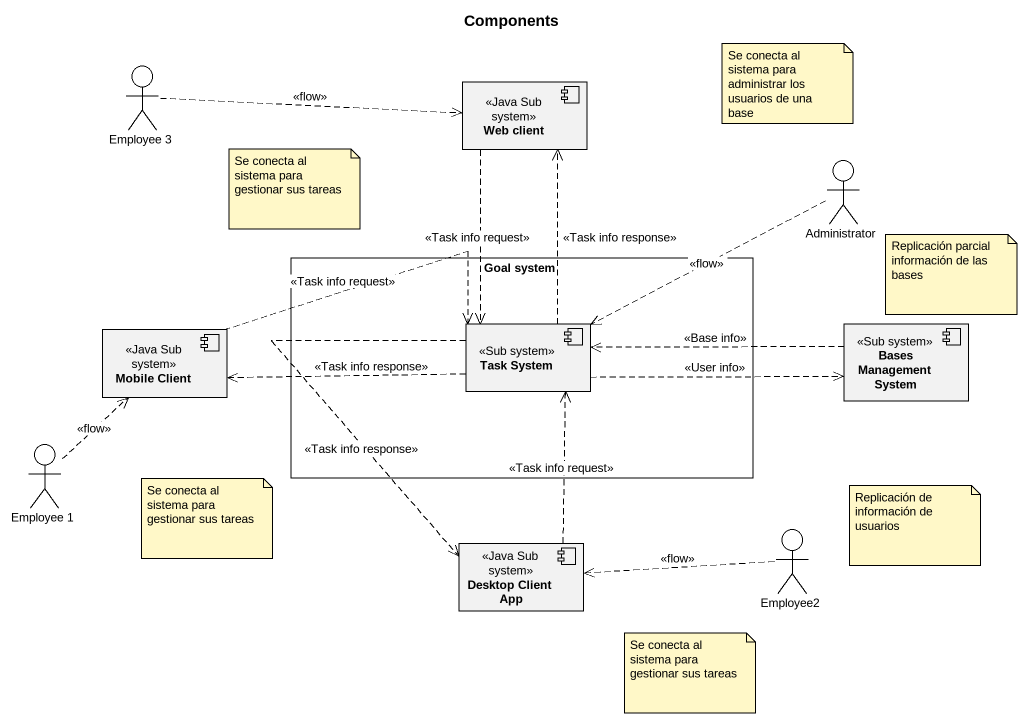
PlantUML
@startuml
title Components
actor "Employee 3" as Employee_3
component "Web client" as Web_client <<Java Sub system>>
actor Administrator
rectangle "Goal system" as Goal_system {
  component "Task System" as Task_System <<Sub system>>
}
component "Mobile Client" as Mobile_Client <<Java Sub system>>
component "Bases Management System" as Bases_Management_System <<Sub system>>
actor "Employee 1" as Employee_1
component "Desktop Client App" as Desktop_Client_App <<Java Sub system>>
actor Employee2
Employee_3 .right.> Web_client : <<flow>>
Web_client ..> Task_System : <<Task info request>>
Administrator .left.> Task_System : <<flow>>
Mobile_Client .right.> Task_System : <<Task info request>>
Task_System .up.> Web_client : <<Task info response>>
Task_System .left.> Mobile_Client : <<Task info response>>
Task_System .right.> Bases_Management_System : <<User info>>
Task_System ..> Desktop_Client_App : <<Task info response>>
Bases_Management_System .left.> Task_System : <<Base info>>
Employee_1 .up.> Mobile_Client : <<flow>>
Desktop_Client_App .up.> Task_System : <<Task info request>>
Employee2 .left.> Desktop_Client_App : <<flow>>
note as N1
  Se conecta al sistema para administrar los usuarios de una base
end note
note as N2
  Se conecta al sistema para gestionar sus tareas
end note
note as N3
  Replicación parcial información de las bases
end note
note as N4
  Se conecta al sistema para gestionar sus tareas
end note
note as N5
  Replicación de información de usuarios
end note
note as N6
  Se conecta al sistema para gestionar sus tareas
end note
@enduml
